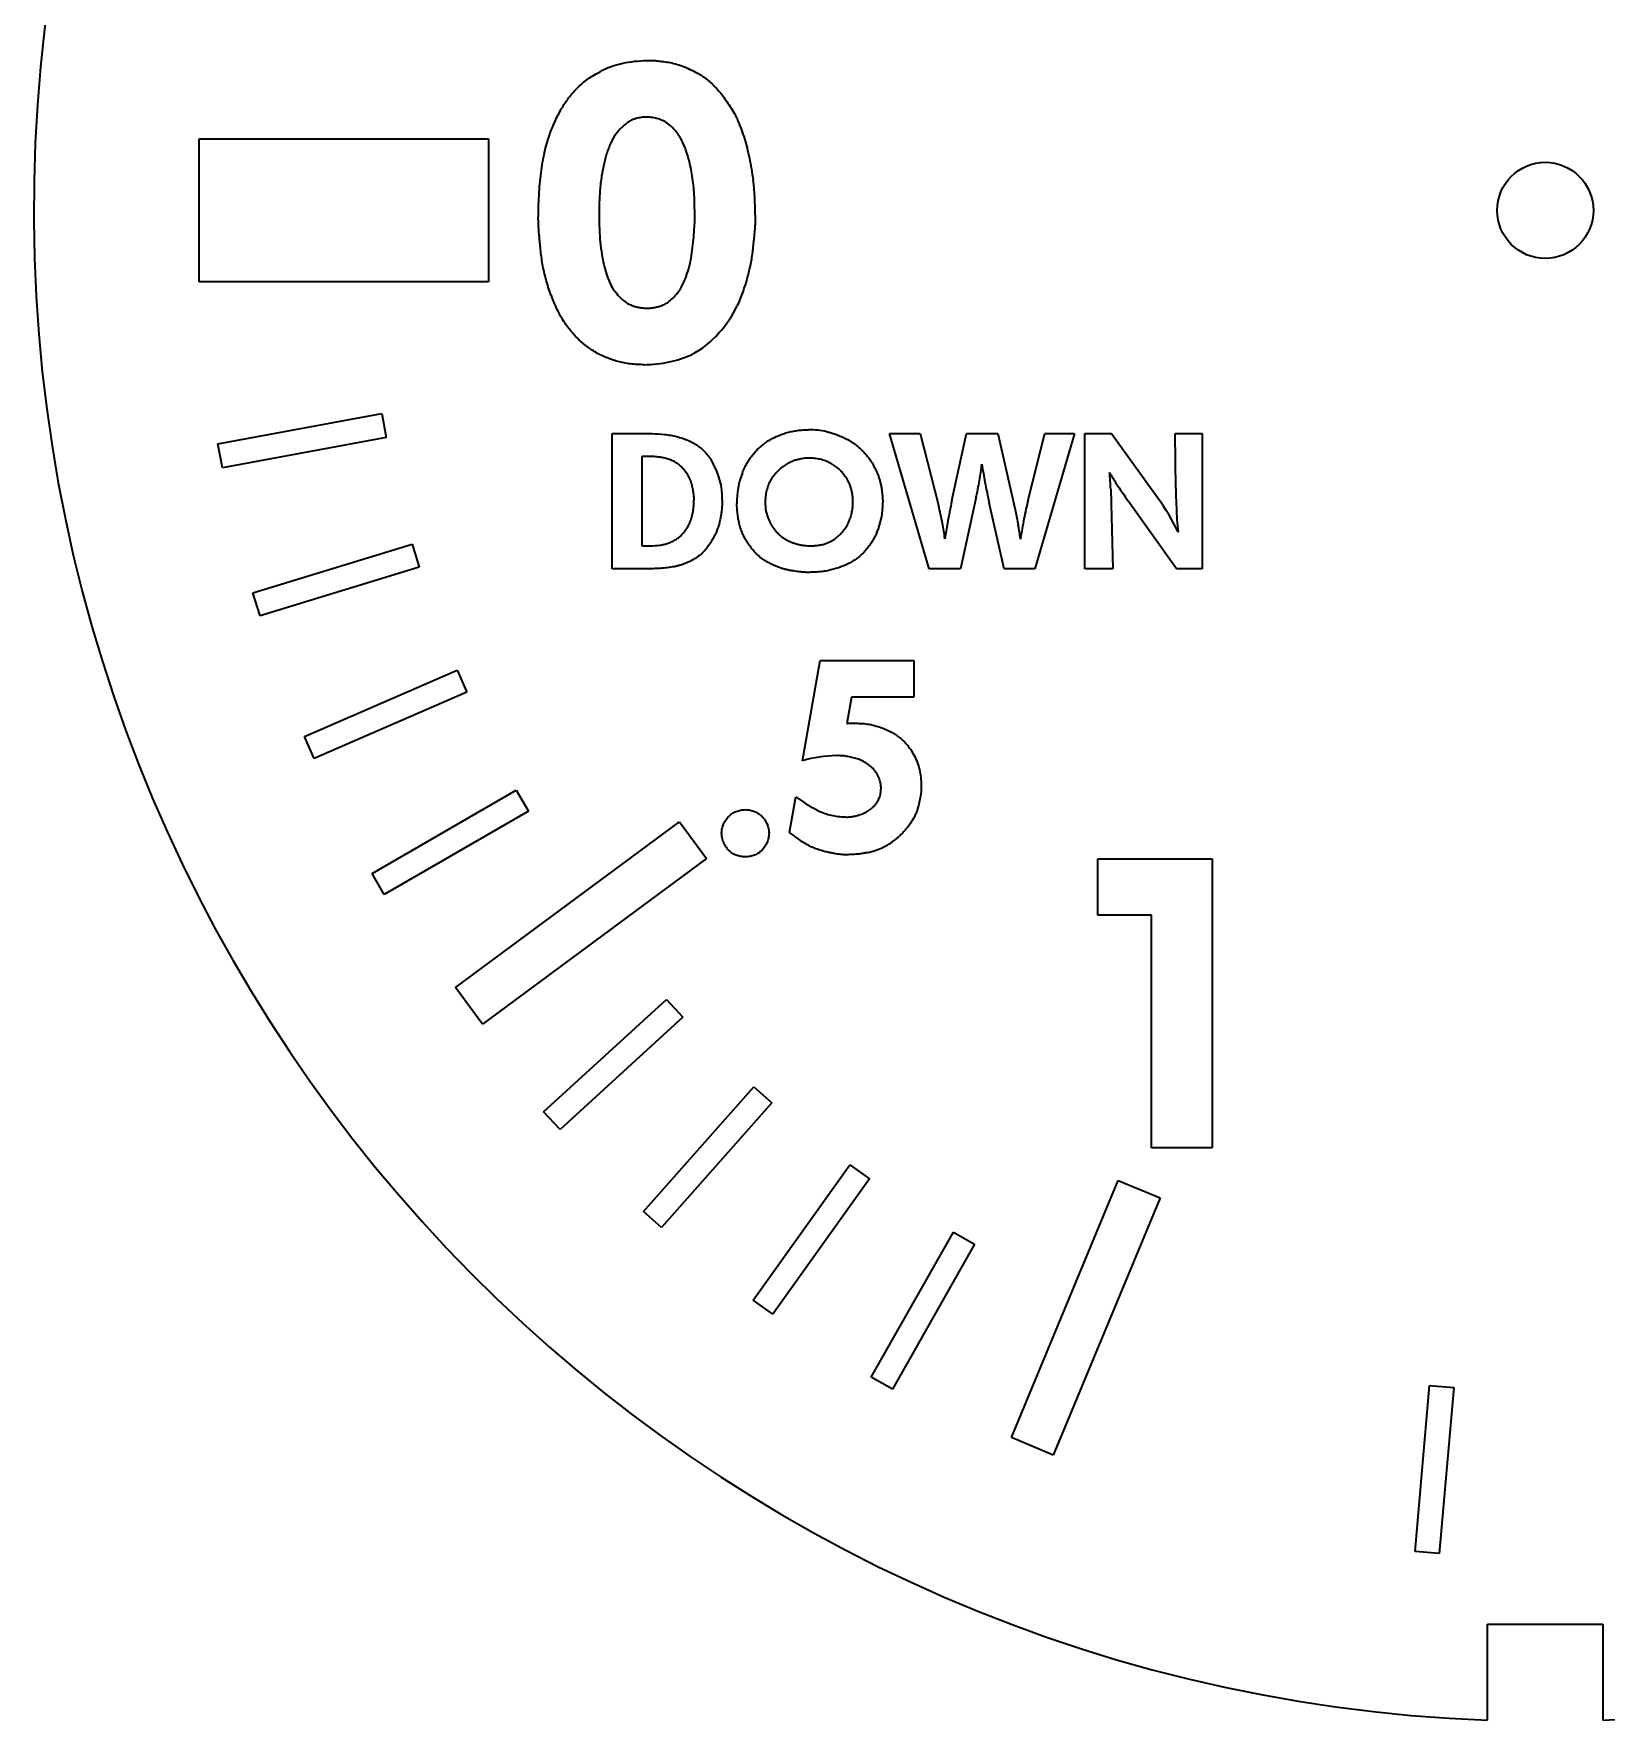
# Model space of a CAD drawing. Header units: millimetres. Extents: x 152 to 201.9, y 110.3 to 160.2.
# Drawn here: x 151.99 to 177.95, y 110.32 to 138.17 of the extents above; entities that cross this region are included whole.
import ezdxf

# ---------------------------------------------------------------- set-up
doc = ezdxf.new("R2010")
doc.units = ezdxf.units.MM
doc.header["$LTSCALE"] = 0.75
doc.layers.add('Visible', color=7, linetype='Continuous', lineweight=35)

msp = doc.modelspace()

# ---------------------------------------------------------------- linework, layer by layer
at = {"layer": 'Visible'}
for p, q in [((162.119, 137.735), (162.119, 137.734)), ((162.112, 136.799), (162.112, 136.798)), ((154.723, 136.438), (159.498, 136.438)), ((154.723, 134.076), (154.723, 136.438)), ((159.498, 136.438), (159.498, 134.076)), ((159.498, 134.076), (154.723, 134.076)), ((155.034, 131.399), (157.738, 131.9)), ((157.738, 131.9), (157.811, 131.507)), ((157.811, 131.507), (155.107, 131.006)), ((161.541, 131.574), (161.998, 131.573)), ((161.541, 129.338), (161.541, 131.574)), ((164.785, 131.634), (164.785, 131.634)), ((166.123, 131.574), (166.626, 131.574)), ((166.775, 129.338), (166.123, 131.574)), ((166.626, 131.574), (166.931, 130.389)), ((167.151, 130.466), (167.392, 131.574)), ((167.392, 131.574), (167.911, 131.574)), ((167.911, 131.574), (168.2, 130.289)), ((168.41, 130.475), (168.684, 131.574)), ((169.177, 131.574), (168.522, 129.338)), ((168.684, 131.574), (169.177, 131.574)), ((169.345, 131.574), (169.787, 131.574)), ((169.345, 129.338), (169.345, 131.574)), ((169.787, 131.574), (170.551, 130.507)), ((170.838, 131.574), (171.286, 131.574)), ((170.848, 130.664), (170.838, 131.574)), ((171.286, 131.574), (171.286, 129.338)), ((155.107, 131.006), (155.034, 131.399)), ((162.033, 131.194), (162.033, 129.718)), ((164.802, 131.166), (164.801, 131.166)), ((167.548, 130.498), (167.294, 129.338)), ((168.016, 129.338), (167.767, 130.427)), ((169.783, 130.408), (169.806, 129.338)), ((170.86, 129.338), (170.067, 130.45)), ((155.612, 128.943), (158.241, 129.747)), ((158.241, 129.747), (158.358, 129.365)), ((158.358, 129.365), (155.729, 128.561)), ((162.069, 129.338), (161.541, 129.338)), ((167.294, 129.338), (166.775, 129.338)), ((168.522, 129.338), (168.016, 129.338)), ((169.806, 129.338), (169.345, 129.338)), ((171.286, 129.338), (170.86, 129.338)), ((155.729, 128.561), (155.612, 128.943)), ((156.464, 126.568), (158.985, 127.665)), ((158.985, 127.665), (159.145, 127.298)), ((164.685, 126.168), (164.979, 127.825)), ((164.979, 127.825), (166.522, 127.825)), ((166.522, 127.825), (166.522, 127.215)), ((159.145, 127.298), (156.623, 126.202)), ((165.494, 127.215), (165.416, 126.782)), ((166.522, 127.215), (165.494, 127.215)), ((156.623, 126.202), (156.464, 126.568)), ((157.579, 124.305), (159.96, 125.68)), ((159.96, 125.68), (160.16, 125.334)), ((164.472, 124.985), (164.576, 125.572)), ((164.576, 125.572), (164.711, 125.479)), ((160.16, 125.334), (157.779, 123.959)), ((158.953, 122.422), (162.652, 125.157)), ((162.652, 125.157), (163.098, 124.554)), ((163.098, 124.554), (159.399, 121.819)), ((163.463, 124.692), (163.463, 124.691)), ((169.558, 124.549), (171.448, 124.549)), ((169.558, 123.617), (169.558, 124.549)), ((171.448, 124.549), (171.448, 119.776)), ((157.779, 123.959), (157.579, 124.305)), ((170.449, 123.617), (169.558, 123.617)), ((170.449, 119.776), (170.449, 123.617)), ((159.399, 121.819), (158.953, 122.422)), ((160.411, 120.37), (162.44, 122.226)), ((162.44, 122.226), (162.71, 121.931)), ((162.71, 121.931), (160.681, 120.075)), ((162.058, 118.723), (163.882, 120.781)), ((163.882, 120.781), (164.181, 120.516)), ((160.681, 120.075), (160.411, 120.37)), ((164.181, 120.516), (162.357, 118.458)), ((171.448, 119.776), (170.449, 119.776)), ((163.868, 117.257), (165.467, 119.495)), ((165.792, 119.262), (164.193, 117.025)), ((165.467, 119.495), (165.792, 119.262)), ((168.134, 114.988), (169.896, 119.236)), ((169.896, 119.236), (170.589, 118.949)), ((170.589, 118.949), (168.826, 114.7)), ((162.357, 118.458), (162.058, 118.723)), ((165.821, 115.989), (167.177, 118.381)), ((167.525, 118.184), (166.169, 115.791)), ((167.177, 118.381), (167.525, 118.184)), ((164.193, 117.025), (163.868, 117.257)), ((166.169, 115.791), (165.821, 115.989)), ((174.798, 113.11), (175.039, 115.85)), ((175.039, 115.85), (175.438, 115.815)), ((175.438, 115.815), (175.197, 113.075)), ((168.826, 114.7), (168.134, 114.988)), ((175.197, 113.075), (174.798, 113.11)), ((175.995, 110.32), (175.995, 111.909)), ((175.995, 111.909), (177.9, 111.909)), ((177.9, 111.909), (177.9, 110.32))]:
    msp.add_line(p, q, dxfattribs=at)
msp.add_circle((176.948, 135.257), 0.794, dxfattribs=at)
for centre, radius, start, end in [((176.948, 135.257), 24.955, 272.1874, 267.8126), ((159.078, 135.18), 4.827, 0.0363, 6.8466), ((162.109, 134.369), 1.648, 316.5493, 335.4764), ((162.199, 134.162), 1.443, 296.8443, 320.0946), ((162.114, 134.49), 1.776, 282.1783, 294.5047), ((162.05, 134.823), 2.115, 270.5198, 281.9552), ((164.783, 130.184), 1.45, 77.9818, 89.9111), ((162.188, 130.499), 1.173, 359.0627, 30.4986), ((165.016, 130.423), 1.416, 159.2336, 180.3413), ((160.59, 131.942), 7.111, 350.7454, 352.9111), ((179.557, 132.936), 12.057, 188.9311, 190.3667), ((162.353, 130.271), 7.431, 2.9537, 5.0814), ((184.167, 139.502), 16.77, 210.7439, 211.4473), ((159.377, 132.296), 8.366, 347.5895, 349.6877), ((184.908, 134.139), 17.538, 191.0876, 192.2192), ((175.721, 134.51), 6.961, 212.657, 215.6794), ((179.42, 130.767), 8.573, 180.6871, 182.7431), ((164.787, 130.432), 0.719, 179.3376, 203.2783), ((164.749, 130.42), 1.261, 337.5781, 0.4834), ((159.925, 128.667), 7.214, 11.3595, 13.8094), ((178.857, 127.99), 11.965, 168.0584, 169.902), ((177.733, 128.211), 9.593, 166.3498, 168.2516), ((167.628, 128.39), 3.609, 25.4974, 35.911), ((160.13, 128.92), 6.966, 7.546, 9.6482), ((173.181, 128.968), 6.206, 169.6099, 171.9735), ((180.935, 127.835), 12.808, 169.5208, 171.0458), ((177.099, 130.574), 6.246, 181.9918, 185.789), ((163.756, 129.28), 4.56, 6.9082, 9.9134), ((165.27, 124.188), 2.064, 90.6903, 106.4605), ((165.502, 125.784), 1.165, 295.3139, 311.9783), ((165.568, 125.631), 0.998, 281.1099, 295.6664)]:
    msp.add_arc(centre, radius, start, end, dxfattribs=at)
for points, knots in [([(161.005, 137.313), (161.03, 137.336), (161.081, 137.384), (161.174, 137.45), (161.283, 137.516), (161.409, 137.586), (161.556, 137.648), (161.725, 137.693), (161.915, 137.723), (162.049, 137.731), (162.119, 137.735)], [-1, -1, -1, -1, -0.91885, -0.825886, -0.721534, -0.603104, -0.472881, -0.330559, -0.173624, 0, 0, 0, 0]), ([(162.119, 137.734), (162.138, 137.735), (162.182, 137.736), (162.255, 137.73), (162.344, 137.721), (162.447, 137.708), (162.559, 137.686), (162.677, 137.652), (162.798, 137.601), (162.879, 137.561), (162.92, 137.54)], [-1, -1, -1, -1, -0.930408, -0.84176, -0.735089, -0.608992, -0.47068, -0.323261, -0.166673, 0, 0, 0, 0]), ([(162.92, 137.54), (162.947, 137.526), (163.002, 137.496), (163.079, 137.441), (163.155, 137.38), (163.229, 137.311), (163.3, 137.233), (163.371, 137.148), (163.439, 137.054), (163.505, 136.953), (163.569, 136.842), (163.627, 136.72), (163.679, 136.586), (163.728, 136.442), (163.77, 136.286), (163.81, 136.119), (163.843, 135.941), (163.861, 135.818), (163.87, 135.755)], [-1, -1, -1, -1, -0.956359, -0.911262, -0.864947, -0.816883, -0.766489, -0.713582, -0.658952, -0.601386, -0.540952, -0.476617, -0.408063, -0.335912, -0.259073, -0.177253, -0.090972, 0, 0, 0, 0]), ([(160.325, 135.19), (160.326, 135.26), (160.329, 135.398), (160.339, 135.597), (160.357, 135.786), (160.379, 135.963), (160.408, 136.13), (160.442, 136.285), (160.482, 136.429), (160.529, 136.562), (160.579, 136.685), (160.632, 136.799), (160.687, 136.906), (160.745, 137.003), (160.806, 137.093), (160.869, 137.175), (160.935, 137.248), (160.982, 137.292), (161.005, 137.313)], [-1, -1, -1, -1, -0.907716, -0.820478, -0.738155, -0.659861, -0.586281, -0.517257, -0.452183, -0.390842, -0.33291, -0.278004, -0.2258, -0.176346, -0.129095, -0.08412, -0.041284, 0, 0, 0, 0]), ([(162.112, 136.798), (162.088, 136.797), (162.035, 136.796), (161.965, 136.783), (161.901, 136.764), (161.849, 136.74), (161.796, 136.707), (161.761, 136.681), (161.743, 136.667)], [-1, -1, -1, -1, -0.82531, -0.600599, -0.469204, -0.326182, -0.170613, 0, 0, 0, 0]), ([(162.905, 135.211), (162.905, 135.269), (162.903, 135.383), (162.896, 135.55), (162.881, 135.708), (162.861, 135.856), (162.835, 135.996), (162.801, 136.126), (162.763, 136.248), (162.718, 136.359), (162.668, 136.461), (162.608, 136.549), (162.543, 136.625), (162.47, 136.687), (162.39, 136.736), (162.303, 136.771), (162.21, 136.793), (162.145, 136.797), (162.112, 136.799)], [-1, -1, -1, -1, -0.910453, -0.825826, -0.745445, -0.669189, -0.596889, -0.528709, -0.464167, -0.402678, -0.344965, -0.291276, -0.240928, -0.193022, -0.14567, -0.098764, -0.050475, 0, 0, 0, 0]), ([(161.743, 136.667), (161.726, 136.652), (161.691, 136.622), (161.644, 136.571), (161.601, 136.513), (161.56, 136.449), (161.523, 136.378), (161.489, 136.301), (161.459, 136.217), (161.431, 136.128), (161.407, 136.032), (161.385, 135.93), (161.368, 135.82), (161.351, 135.706), (161.34, 135.584), (161.333, 135.456), (161.326, 135.322), (161.325, 135.23), (161.325, 135.183)], [-1, -1, -1, -1, -0.957412, -0.91353, -0.868387, -0.820733, -0.77025, -0.717238, -0.661134, -0.602096, -0.539982, -0.474065, -0.404337, -0.331111, -0.254478, -0.173714, -0.088681, 0, 0, 0, 0]), ([(160.686, 133.516), (160.645, 133.6), (160.566, 133.765), (160.475, 134.018), (160.408, 134.269), (160.374, 134.476), (160.358, 134.635), (160.347, 134.744), (160.338, 134.842), (160.331, 134.931), (160.325, 135.01), (160.324, 135.079), (160.322, 135.138), (160.324, 135.174), (160.325, 135.19)], [-1, -1, -1, -1, -0.838455, -0.683592, -0.533684, -0.388426, -0.319798, -0.256376, -0.199289, -0.147962, -0.102388, -0.062571, -0.028452, 0, 0, 0, 0]), ([(161.325, 135.183), (161.326, 135.104), (161.328, 134.953), (161.344, 134.737), (161.368, 134.542), (161.401, 134.366), (161.444, 134.21), (161.496, 134.075), (161.555, 133.959), (161.607, 133.895), (161.631, 133.864)], [-1, -1, -1, -1, -0.828708, -0.671324, -0.52893, -0.399632, -0.28261, -0.178466, -0.084621, 0, 0, 0, 0]), ([(162.656, 133.94), (162.68, 133.984), (162.73, 134.074), (162.785, 134.222), (162.832, 134.383), (162.861, 134.555), (162.881, 134.728), (162.896, 134.897), (162.906, 135.056), (162.906, 135.16), (162.905, 135.211)], [-1, -1, -1, -1, -0.885473, -0.76472, -0.637553, -0.5025, -0.366343, -0.237456, -0.115632, 0, 0, 0, 0]), ([(163.904, 135.183), (163.905, 135.17), (163.906, 135.14), (163.905, 135.091), (163.901, 135.032), (163.898, 134.963), (163.89, 134.885), (163.883, 134.797), (163.871, 134.699), (163.857, 134.554), (163.827, 134.367), (163.774, 134.14), (163.701, 133.911), (163.64, 133.761), (163.608, 133.685)], [-1, -1, -1, -1, -0.974404, -0.942412, -0.903982, -0.85913, -0.807758, -0.749957, -0.686237, -0.615452, -0.46716, -0.316028, -0.160249, 0, 0, 0, 0]), ([(161.631, 133.864), (161.653, 133.841), (161.694, 133.797), (161.762, 133.743), (161.829, 133.702), (161.896, 133.676), (161.96, 133.66), (162.018, 133.649), (162.07, 133.643), (162.103, 133.644), (162.119, 133.644)], [-1, -1, -1, -1, -0.828157, -0.671637, -0.53322, -0.403439, -0.284261, -0.177801, -0.08337, 0, 0, 0, 0]), ([(162.119, 133.644), (162.136, 133.644), (162.174, 133.643), (162.233, 133.65), (162.298, 133.666), (162.369, 133.688), (162.444, 133.723), (162.517, 133.779), (162.59, 133.851), (162.633, 133.909), (162.656, 133.94)], [-1, -1, -1, -1, -0.9173212, -0.8248328, -0.721204, -0.6054776, -0.4781025, -0.3369348, -0.1788689, 0, 0, 0, 0]), ([(162.069, 132.708), (162.032, 132.709), (161.957, 132.711), (161.847, 132.72), (161.74, 132.737), (161.636, 132.761), (161.536, 132.792), (161.44, 132.828), (161.346, 132.871), (161.227, 132.937), (161.087, 133.034), (160.935, 133.174), (160.798, 133.334), (160.724, 133.455), (160.686, 133.516)], [-1, -1, -1, -1, -0.932788, -0.867109, -0.802673, -0.739761, -0.678051, -0.616865, -0.555713, -0.495066, -0.374193, -0.252234, -0.12831, 0, 0, 0, 0]), ([(161.998, 131.573), (162.066, 131.573), (162.202, 131.573), (162.372, 131.562), (162.506, 131.544), (162.606, 131.523), (162.705, 131.494), (162.769, 131.469), (162.802, 131.456)], [-1, -1, -1, -1, -0.7497473, -0.5011477, -0.3774044, -0.2526672, -0.1272222, 0, 0, 0, 0]), ([(163.692, 130.925), (163.704, 130.953), (163.727, 131.008), (163.77, 131.086), (163.815, 131.16), (163.867, 131.228), (163.923, 131.291), (163.984, 131.349), (164.05, 131.403), (164.12, 131.451), (164.194, 131.493), (164.271, 131.531), (164.351, 131.562), (164.433, 131.588), (164.517, 131.608), (164.604, 131.623), (164.694, 131.632), (164.755, 131.633), (164.785, 131.634)], [-1, -1, -1, -1, -0.934359, -0.870849, -0.808545, -0.74718, -0.686331, -0.625801, -0.564724, -0.50336, -0.441687, -0.380121, -0.318771, -0.257192, -0.194761, -0.131178, -0.06652, 0, 0, 0, 0]), ([(165.085, 131.602), (165.104, 131.598), (165.145, 131.589), (165.212, 131.568), (165.289, 131.538), (165.36, 131.508), (165.42, 131.48), (165.466, 131.453), (165.512, 131.424), (165.558, 131.39), (165.604, 131.353), (165.649, 131.312), (165.694, 131.268), (165.723, 131.236), (165.738, 131.22)], [-1, -1, -1, -1, -0.924638, -0.833937, -0.726535, -0.603142, -0.536077, -0.467312, -0.396383, -0.322898, -0.246857, -0.167327, -0.08537, 0, 0, 0, 0]), ([(162.802, 131.456), (162.83, 131.442), (162.884, 131.415), (162.957, 131.368), (163.02, 131.321), (163.07, 131.271), (163.112, 131.222), (163.148, 131.177), (163.177, 131.135), (163.192, 131.107), (163.199, 131.094)], [-1, -1, -1, -1, -0.826768, -0.669346, -0.525877, -0.396095, -0.277931, -0.173005, -0.080302, 0, 0, 0, 0]), ([(165.738, 131.22), (165.752, 131.203), (165.782, 131.167), (165.824, 131.102), (165.868, 131.023), (165.904, 130.948), (165.933, 130.882), (165.951, 130.827), (165.968, 130.769), (165.982, 130.708), (165.993, 130.643), (166.001, 130.575), (166.007, 130.504), (166.009, 130.456), (166.009, 130.431)], [-1, -1, -1, -1, -0.923823, -0.833232, -0.727448, -0.606523, -0.54084, -0.473288, -0.402425, -0.328696, -0.251884, -0.17126, -0.087686, 0, 0, 0, 0]), ([(162.645, 131.059), (162.625, 131.073), (162.586, 131.1), (162.521, 131.132), (162.451, 131.157), (162.376, 131.173), (162.297, 131.185), (162.213, 131.192), (162.124, 131.195), (162.064, 131.195), (162.033, 131.194)], [-1, -1, -1, -1, -0.887642, -0.774812, -0.659456, -0.540375, -0.415801, -0.284103, -0.14561, 0, 0, 0, 0]), ([(162.893, 130.467), (162.894, 130.474), (162.894, 130.488), (162.895, 130.511), (162.892, 130.538), (162.889, 130.569), (162.883, 130.602), (162.878, 130.64), (162.869, 130.68), (162.861, 130.724), (162.848, 130.769), (162.832, 130.814), (162.811, 130.857), (162.786, 130.9), (162.757, 130.941), (162.724, 130.982), (162.686, 131.021), (162.659, 131.046), (162.645, 131.059)], [-1, -1, -1, -1, -0.970199, -0.934891, -0.894589, -0.84864, -0.797532, -0.740738, -0.677875, -0.609987, -0.538946, -0.467965, -0.395191, -0.321686, -0.245231, -0.166515, -0.085229, 0, 0, 0, 0]), ([(164.348, 131.015), (164.335, 131.005), (164.306, 130.983), (164.264, 130.939), (164.219, 130.885), (164.181, 130.832), (164.15, 130.784), (164.13, 130.744), (164.112, 130.701), (164.098, 130.654), (164.086, 130.605), (164.077, 130.553), (164.071, 130.498), (164.069, 130.46), (164.068, 130.44)], [-1, -1, -1, -1, -0.92439, -0.834505, -0.72796, -0.60514, -0.538653, -0.470933, -0.400506, -0.327575, -0.251089, -0.171497, -0.087656, 0, 0, 0, 0]), ([(164.801, 131.166), (164.79, 131.166), (164.764, 131.167), (164.722, 131.162), (164.67, 131.154), (164.611, 131.142), (164.546, 131.126), (164.48, 131.098), (164.413, 131.061), (164.37, 131.031), (164.348, 131.015)], [-1, -1, -1, -1, -0.929916, -0.8423686, -0.7350805, -0.6085929, -0.4691273, -0.3226203, -0.1670652, 0, 0, 0, 0]), ([(165.346, 130.922), (165.336, 130.934), (165.314, 130.959), (165.272, 130.996), (165.219, 131.035), (165.169, 131.069), (165.123, 131.095), (165.085, 131.113), (165.044, 131.128), (165, 131.141), (164.954, 131.151), (164.906, 131.159), (164.854, 131.164), (164.819, 131.166), (164.802, 131.166)], [-1, -1, -1, -1, -0.925294, -0.835808, -0.729474, -0.606489, -0.540173, -0.471598, -0.400619, -0.327276, -0.250711, -0.170434, -0.087025, 0, 0, 0, 0]), ([(165.518, 130.44), (165.518, 130.453), (165.519, 130.482), (165.514, 130.529), (165.505, 130.584), (165.492, 130.646), (165.472, 130.714), (165.441, 130.783), (165.398, 130.853), (165.364, 130.898), (165.346, 130.922)], [-1, -1, -1, -1, -0.92596, -0.835705, -0.729487, -0.606055, -0.47055, -0.325746, -0.169594, 0, 0, 0, 0]), ([(169.774, 130.654), (169.775, 130.613), (169.778, 130.531), (169.782, 130.449), (169.783, 130.408)], [-1, -1, -1, -1, -0.499261, 0, 0, 0, 0]), ([(162.599, 129.824), (162.617, 129.835), (162.653, 129.861), (162.703, 129.91), (162.751, 129.972), (162.789, 130.03), (162.818, 130.083), (162.836, 130.127), (162.853, 130.175), (162.866, 130.226), (162.878, 130.281), (162.886, 130.34), (162.891, 130.402), (162.893, 130.445), (162.893, 130.467)], [-1, -1, -1, -1, -0.914191, -0.819246, -0.714796, -0.598405, -0.536105, -0.470919, -0.402783, -0.330537, -0.25473, -0.174012, -0.089377, 0, 0, 0, 0]), ([(163.361, 130.48), (163.36, 130.449), (163.357, 130.387), (163.35, 130.298), (163.337, 130.214), (163.322, 130.134), (163.303, 130.059), (163.279, 129.989), (163.253, 129.923), (163.222, 129.863), (163.189, 129.808), (163.157, 129.756), (163.124, 129.709), (163.093, 129.667), (163.061, 129.629), (163.029, 129.596), (162.998, 129.567), (162.976, 129.551), (162.965, 129.543)], [-1, -1, -1, -1, -0.910578, -0.825317, -0.744392, -0.667201, -0.593506, -0.523312, -0.456156, -0.391736, -0.330314, -0.272489, -0.218687, -0.168339, -0.121753, -0.078092, -0.037479, 0, 0, 0, 0]), ([(164.032, 129.495), (164.021, 129.503), (163.998, 129.518), (163.966, 129.545), (163.932, 129.577), (163.898, 129.613), (163.864, 129.654), (163.829, 129.698), (163.793, 129.747), (163.757, 129.8), (163.723, 129.858), (163.693, 129.922), (163.667, 129.991), (163.645, 130.066), (163.628, 130.145), (163.614, 130.23), (163.605, 130.321), (163.602, 130.383), (163.6, 130.415)], [-1, -1, -1, -1, -0.962686, -0.922373, -0.879125, -0.832173, -0.781962, -0.72815, -0.670679, -0.609635, -0.545447, -0.478646, -0.409135, -0.33535, -0.258427, -0.176584, -0.090547, 0, 0, 0, 0]), ([(165.254, 129.859), (165.275, 129.877), (165.317, 129.914), (165.371, 129.978), (165.417, 130.046), (165.453, 130.12), (165.482, 130.197), (165.503, 130.277), (165.515, 130.358), (165.517, 130.413), (165.518, 130.44)], [-1, -1, -1, -1, -0.872114, -0.747405, -0.62318, -0.498377, -0.373199, -0.249162, -0.12504, 0, 0, 0, 0]), ([(164.127, 130.148), (164.135, 130.131), (164.15, 130.096), (164.178, 130.047), (164.208, 130.002), (164.242, 129.96), (164.278, 129.921), (164.318, 129.886), (164.36, 129.853), (164.406, 129.825), (164.453, 129.799), (164.502, 129.778), (164.552, 129.759), (164.604, 129.744), (164.657, 129.732), (164.712, 129.724), (164.768, 129.719), (164.805, 129.718), (164.824, 129.718)], [-1, -1, -1, -1, -0.9340505, -0.8696907, -0.80726, -0.7456168, -0.6850474, -0.6240531, -0.5629695, -0.5016944, -0.4399969, -0.3787285, -0.3171942, -0.2556462, -0.1933475, -0.1297537, -0.0655546, 0, 0, 0, 0]), ([(168.2, 130.289), (168.208, 130.252), (168.224, 130.177), (168.24, 130.103), (168.248, 130.065)], [-1, -1, -1, -1, -0.500982, 0, 0, 0, 0]), ([(162.033, 129.718), (162.081, 129.717), (162.179, 129.715), (162.3, 129.724), (162.397, 129.738), (162.467, 129.759), (162.535, 129.787), (162.578, 129.811), (162.599, 129.824)], [-1, -1, -1, -1, -0.752106, -0.501141, -0.375906, -0.251377, -0.126429, 0, 0, 0, 0]), ([(165.914, 129.939), (165.901, 129.911), (165.876, 129.857), (165.832, 129.78), (165.783, 129.709), (165.73, 129.643), (165.672, 129.583), (165.609, 129.529), (165.542, 129.48), (165.47, 129.437), (165.395, 129.399), (165.317, 129.368), (165.237, 129.34), (165.154, 129.317), (165.069, 129.3), (164.981, 129.288), (164.89, 129.281), (164.829, 129.28), (164.798, 129.279)], [-1, -1, -1, -1, -0.933758, -0.869794, -0.807158, -0.746207, -0.685818, -0.626228, -0.566046, -0.505751, -0.444888, -0.383871, -0.322478, -0.260573, -0.197314, -0.13297, -0.067401, 0, 0, 0, 0]), ([(164.824, 129.718), (164.851, 129.719), (164.902, 129.72), (164.975, 129.73), (165.039, 129.743), (165.095, 129.764), (165.144, 129.786), (165.186, 129.81), (165.223, 129.833), (165.244, 129.851), (165.254, 129.859)], [-1, -1, -1, -1, -0.825479, -0.667851, -0.526013, -0.39812, -0.282719, -0.177954, -0.084303, 0, 0, 0, 0]), ([(162.965, 129.543), (162.948, 129.532), (162.916, 129.509), (162.865, 129.479), (162.813, 129.452), (162.76, 129.428), (162.706, 129.408), (162.651, 129.391), (162.595, 129.377), (162.519, 129.364), (162.422, 129.352), (162.306, 129.342), (162.188, 129.337), (162.109, 129.338), (162.069, 129.338)], [-1, -1, -1, -1, -0.935532, -0.872493, -0.809849, -0.748028, -0.6866, -0.62536, -0.563621, -0.502217, -0.37836, -0.253072, -0.127173, 0, 0, 0, 0]), ([(164.798, 129.279), (164.789, 129.279), (164.771, 129.278), (164.741, 129.279), (164.707, 129.281), (164.669, 129.284), (164.628, 129.289), (164.583, 129.294), (164.534, 129.302), (164.481, 129.309), (164.427, 129.321), (164.372, 129.335), (164.316, 129.353), (164.26, 129.374), (164.203, 129.399), (164.146, 129.427), (164.089, 129.46), (164.051, 129.483), (164.032, 129.495)], [-1, -1, -1, -1, -0.967524, -0.930508, -0.888879, -0.842018, -0.790456, -0.734237, -0.673196, -0.606917, -0.537794, -0.467222, -0.394833, -0.320591, -0.244102, -0.165162, -0.084082, 0, 0, 0, 0]), ([(165.416, 126.782), (165.42, 126.783), (165.428, 126.786), (165.444, 126.787), (165.467, 126.788), (165.495, 126.789), (165.53, 126.787), (165.571, 126.787), (165.618, 126.785), (165.69, 126.782), (165.787, 126.772), (165.906, 126.742), (166.03, 126.7), (166.111, 126.661), (166.153, 126.641)], [-1, -1, -1, -1, -0.986657, -0.965014, -0.935778, -0.897949, -0.852387, -0.799089, -0.73715, -0.666585, -0.514336, -0.354433, -0.183457, 0, 0, 0, 0]), ([(166.153, 126.641), (166.173, 126.629), (166.212, 126.606), (166.268, 126.566), (166.319, 126.523), (166.368, 126.479), (166.412, 126.43), (166.452, 126.378), (166.49, 126.324), (166.533, 126.247), (166.579, 126.147), (166.617, 126.022), (166.641, 125.891), (166.644, 125.803), (166.646, 125.759)], [-1, -1, -1, -1, -0.934455, -0.870319, -0.807255, -0.744885, -0.68335, -0.621445, -0.559377, -0.496986, -0.372556, -0.249917, -0.12597, 0, 0, 0, 0]), ([(165.873, 126.012), (165.854, 126.032), (165.815, 126.073), (165.747, 126.126), (165.67, 126.167), (165.587, 126.2), (165.5, 126.224), (165.414, 126.241), (165.329, 126.252), (165.273, 126.252), (165.245, 126.251)], [-1, -1, -1, -1, -0.8773643, -0.7550115, -0.630136, -0.5002629, -0.3698846, -0.2430747, -0.1206638, 0, 0, 0, 0]), ([(165.981, 125.714), (165.981, 125.722), (165.982, 125.739), (165.978, 125.767), (165.972, 125.801), (165.963, 125.839), (165.95, 125.881), (165.931, 125.925), (165.905, 125.969), (165.884, 125.997), (165.873, 126.012)], [-1, -1, -1, -1, -0.928984, -0.841148, -0.736068, -0.611057, -0.472457, -0.326184, -0.168885, 0, 0, 0, 0]), ([(165.602, 125.265), (165.629, 125.274), (165.681, 125.291), (165.753, 125.327), (165.818, 125.372), (165.875, 125.425), (165.921, 125.486), (165.955, 125.555), (165.977, 125.632), (165.98, 125.686), (165.981, 125.714)], [-1, -1, -1, -1, -0.867471, -0.740546, -0.617443, -0.495517, -0.375387, -0.255843, -0.131654, 0, 0, 0, 0]), ([(166.646, 125.759), (166.646, 125.735), (166.647, 125.684), (166.637, 125.599), (166.617, 125.501), (166.596, 125.411), (166.572, 125.333), (166.547, 125.273), (166.516, 125.213), (166.481, 125.153), (166.439, 125.094), (166.391, 125.035), (166.339, 124.976), (166.301, 124.938), (166.281, 124.918)], [-1, -1, -1, -1, -0.925883, -0.836003, -0.730176, -0.607535, -0.541377, -0.472429, -0.401799, -0.328502, -0.25144, -0.171604, -0.087675, 0, 0, 0, 0]), ([(163.349, 124.969), (163.351, 124.996), (163.355, 125.048), (163.378, 125.123), (163.415, 125.19), (163.465, 125.248), (163.523, 125.297), (163.59, 125.332), (163.663, 125.355), (163.714, 125.359), (163.74, 125.36)], [-1, -1, -1, -1, -0.867832, -0.742552, -0.620705, -0.49494, -0.370542, -0.249709, -0.127806, 0, 0, 0, 0]), ([(163.74, 125.36), (163.767, 125.358), (163.819, 125.354), (163.894, 125.332), (163.961, 125.295), (164.019, 125.246), (164.068, 125.188), (164.103, 125.121), (164.126, 125.047), (164.13, 124.995), (164.132, 124.969)], [-1, -1, -1, -1, -0.868181, -0.743547, -0.622531, -0.497783, -0.373714, -0.253201, -0.129585, 0, 0, 0, 0]), ([(164.711, 125.479), (164.725, 125.469), (164.756, 125.447), (164.811, 125.414), (164.881, 125.377), (164.961, 125.334), (165.054, 125.295), (165.158, 125.266), (165.271, 125.246), (165.349, 125.241), (165.39, 125.239)], [-1, -1, -1, -1, -0.93119, -0.843194, -0.736211, -0.60846, -0.46877, -0.321662, -0.166202, 0, 0, 0, 0]), ([(165.39, 125.239), (165.402, 125.238), (165.431, 125.236), (165.479, 125.242), (165.537, 125.25), (165.579, 125.26), (165.602, 125.265)], [-1, -1, -1, -1, -0.823385, -0.600207, -0.326482, 0, 0, 0, 0]), ([(163.463, 124.691), (163.457, 124.697), (163.446, 124.71), (163.429, 124.733), (163.41, 124.76), (163.392, 124.792), (163.374, 124.828), (163.361, 124.871), (163.351, 124.918), (163.35, 124.951), (163.349, 124.969)], [-1, -1, -1, -1, -0.922977, -0.830015, -0.724156, -0.602755, -0.468278, -0.325314, -0.168924, 0, 0, 0, 0]), ([(164.132, 124.969), (164.129, 124.942), (164.125, 124.89), (164.103, 124.815), (164.067, 124.748), (164.018, 124.69), (163.959, 124.642), (163.892, 124.606), (163.818, 124.584), (163.766, 124.58), (163.74, 124.578)], [-1, -1, -1, -1, -0.869038, -0.744212, -0.62301, -0.49807, -0.374484, -0.253282, -0.129785, 0, 0, 0, 0]), ([(165.101, 124.656), (165.067, 124.665), (165.001, 124.681), (164.909, 124.712), (164.826, 124.746), (164.726, 124.799), (164.607, 124.877), (164.518, 124.948), (164.472, 124.985)], [-1, -1, -1, -1, -0.853751, -0.719043, -0.593514, -0.477234, -0.245728, 0, 0, 0, 0]), ([(163.74, 124.578), (163.714, 124.58), (163.662, 124.583), (163.589, 124.606), (163.521, 124.64), (163.483, 124.675), (163.463, 124.692)], [-1, -1, -1, -1, -0.744885, -0.49788, -0.254586, 0, 0, 0, 0]), ([(165.439, 124.616), (165.43, 124.615), (165.411, 124.614), (165.38, 124.615), (165.344, 124.617), (165.304, 124.621), (165.259, 124.627), (165.21, 124.635), (165.157, 124.645), (165.12, 124.652), (165.101, 124.656)], [-1, -1, -1, -1, -0.921429, -0.829669, -0.726301, -0.609152, -0.476158, -0.33099, -0.173546, 0, 0, 0, 0]), ([(165.76, 124.652), (165.742, 124.647), (165.7, 124.637), (165.628, 124.627), (165.539, 124.621), (165.475, 124.618), (165.439, 124.616)], [-1, -1, -1, -1, -0.82599, -0.601395, -0.327722, 0, 0, 0, 0])]:
    msp.add_open_spline(points, degree=3, knots=knots, dxfattribs=at)

doc.saveas('drawing.dxf')
